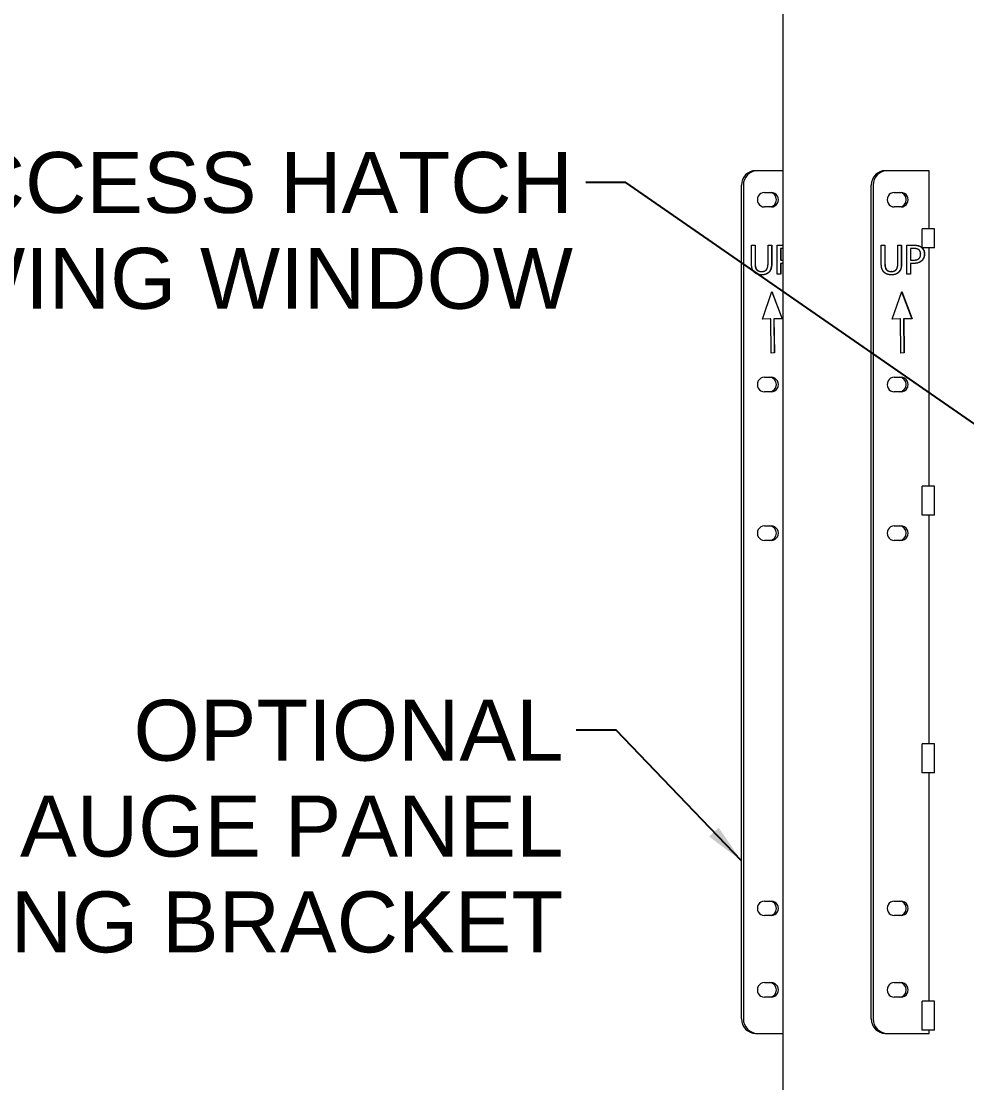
# Model space of a CAD drawing. Header units: inches. Extents: x 17 to 469, y 7 to 301.
# Drawn here: x 176.09 to 208.72, y 91.35 to 127.96 of the extents above; entities that cross this region are included whole.
import ezdxf

# ---------------------------------------------------------------- set-up
doc = ezdxf.new("R2010")
doc.units = ezdxf.units.IN
doc.header["$LTSCALE"] = 14
doc.header["$MEASUREMENT"] = 0
doc.layers.add('Symbol (ANSI)', color=7, linetype='Continuous', lineweight=25)
doc.layers.add('Visible (ANSI)', color=7, linetype='Continuous', lineweight=50)
doc.styles.add('MEMCOR Medium', font='arial.ttf')
doc.dimstyles.new('Default (ANSI)$7', dxfattribs={"dimscale": 14, "dimtxt": 0.15, "dimasz": 0.098425, "dimexe": 0.125, "dimexo": 0.0625, "dimgap": 0.031496, "dimtad": 0, "dimtih": 1, "dimtoh": 1, "dimdec": 4, "dimrnd": 1e-08, "dimzin": 3, "dimdsep": 46, "dimlunit": 5, "dimtxsty": 'MEMCOR Medium', "dimcen": 0.09, "dimdle": 0.393701, "dimclrd": 256, "dimclre": 256, "dimclrt": 256, "dimadec": 0, "dimazin": 1, "dimtfac": 0.8, "dimtofl": 0, "dimtmove": 0, "dimatfit": 3, "dimfxl": 1, "dimfrac": 1, "dimtolj": 1, "dimtzin": 4, "dimlwd": -1, "dimlwe": -1, "dimarcsym": 0})

msp = doc.modelspace()

# ---------------------------------------------------------------- linework, layer by layer
at = {"layer": 'Visible (ANSI)', "linetype": 'Continuous', "lineweight": 18}
for p, q in [((202.37779, 77.23489), (202.37779, 128.80389)), ((201.49109, 122.80389), (201.42638, 122.80389)), ((202.37779, 122.80389), (201.49109, 122.80389)), ((205.96857, 122.80389), (205.90386, 122.80389)), ((207.41746, 122.80389), (205.96857, 122.80389)), ((207.41746, 120.80092), (207.41746, 122.80389)), ((200.94342, 93.55389), (200.94342, 122.30389)), ((201.00812, 122.30389), (201.00812, 93.55389)), ((205.4209, 93.55389), (205.4209, 122.30389)), ((205.4856, 122.30389), (205.4856, 93.55389)), ((201.73257, 122.05389), (201.97405, 122.05389)), ((206.21005, 122.05389), (206.45153, 122.05389)), ((201.97405, 121.55389), (201.73257, 121.55389)), ((206.45153, 121.55389), (206.21005, 121.55389)), ((207.59862, 120.80092), (207.17597, 120.80092)), ((207.17597, 120.14436), (207.17597, 120.80092)), ((207.59862, 120.14436), (207.59862, 120.80092)), ((201.28741, 119.60973), (201.28741, 120.23372)), ((201.28741, 120.23372), (201.41578, 120.23372)), ((201.40931, 120.23372), (201.40931, 119.60973)), ((201.41578, 120.23372), (201.41578, 119.60973)), ((201.85804, 119.60649), (201.85804, 120.23372)), ((201.85804, 120.23372), (201.98642, 120.23372)), ((201.97995, 120.23372), (201.97995, 119.60973)), ((201.98642, 120.23372), (201.98642, 119.60973)), ((202.17036, 119.23372), (202.17036, 120.23372)), ((202.17036, 120.23372), (202.37779, 120.23372)), ((202.29874, 120.11865), (202.29227, 120.11865)), ((202.29227, 120.11865), (202.29227, 119.71994)), ((202.29874, 120.11865), (202.29874, 119.71994)), ((202.37779, 120.11865), (202.29874, 120.11865)), ((205.76489, 119.60973), (205.76489, 120.23372)), ((205.76489, 120.23372), (205.89326, 120.23372)), ((205.88679, 120.23372), (205.88679, 119.60973)), ((205.89326, 120.23372), (205.89326, 119.60973)), ((206.33552, 119.60649), (206.33552, 120.23372)), ((206.33552, 120.23372), (206.4639, 120.23372)), ((206.45743, 120.23372), (206.45743, 119.60973)), ((206.4639, 120.23372), (206.4639, 119.60973)), ((206.64784, 119.23372), (206.64784, 120.23372)), ((206.64784, 120.23372), (206.8905, 120.23372)), ((206.77622, 120.11865), (206.76975, 120.11865)), ((206.76975, 120.11865), (206.76975, 119.71994)), ((206.77622, 120.11865), (206.77622, 119.71994)), ((206.88267, 120.11865), (206.77622, 120.11865)), ((207.59862, 120.14436), (207.17597, 120.14436)), ((207.41746, 111.92092), (207.41746, 120.14436)), ((202.29874, 119.71994), (202.29227, 119.71994)), ((202.29874, 119.71994), (202.37779, 119.71994)), ((206.77622, 119.71994), (206.76975, 119.71994)), ((206.77622, 119.71994), (206.86389, 119.71994)), ((202.29874, 119.60649), (202.29227, 119.60649)), ((202.29227, 119.60649), (202.29227, 119.23372)), ((202.37779, 119.60649), (202.29874, 119.60649)), ((202.29874, 119.60649), (202.29874, 119.23372)), ((206.77622, 119.60649), (206.76975, 119.60649)), ((206.76975, 119.60649), (206.76975, 119.23372)), ((206.88502, 119.60649), (206.77622, 119.60649)), ((206.77622, 119.60649), (206.77622, 119.23372)), ((201.63652, 119.3261), (201.63005, 119.3261)), ((202.29874, 119.23372), (202.17036, 119.23372)), ((206.114, 119.3261), (206.10753, 119.3261)), ((206.77622, 119.23372), (206.64784, 119.23372)), ((201.66552, 117.68435), (201.99422, 118.63655)), ((201.99114, 118.62762), (202.34462, 117.69562)), ((201.99422, 118.63655), (202.35109, 117.69562)), ((206.143, 117.68435), (206.4717, 118.63655)), ((206.46862, 118.62762), (206.8221, 117.69562)), ((206.4717, 118.63655), (206.82857, 117.69562)), ((201.9516, 117.68985), (201.66552, 117.68435)), ((201.94513, 117.68985), (201.66557, 117.68447)), ((201.9516, 117.68985), (201.94513, 117.68985)), ((201.9668, 116.51394), (201.9516, 117.68985)), ((202.34462, 117.69562), (202.05456, 117.69143)), ((202.05456, 117.69143), (202.07171, 116.5176)), ((202.06103, 117.69143), (202.05456, 117.69143)), ((202.35109, 117.69562), (202.06103, 117.69143)), ((202.06103, 117.69143), (202.07818, 116.5176)), ((202.35109, 117.69562), (202.34462, 117.69562)), ((206.42908, 117.68985), (206.143, 117.68435)), ((206.42261, 117.68985), (206.14305, 117.68447)), ((206.42908, 117.68985), (206.42261, 117.68985)), ((206.44429, 116.51394), (206.42908, 117.68985)), ((206.8221, 117.69562), (206.53204, 117.69143)), ((206.53204, 117.69143), (206.54919, 116.5176)), ((206.53851, 117.69143), (206.53204, 117.69143)), ((206.82857, 117.69562), (206.53851, 117.69143)), ((206.53851, 117.69143), (206.55566, 116.5176)), ((206.82857, 117.69562), (206.8221, 117.69562)), ((202.07818, 116.5176), (201.9668, 116.51394)), ((202.07171, 116.5176), (201.9668, 116.51416)), ((202.07818, 116.5176), (202.07171, 116.5176)), ((206.54919, 116.5176), (206.44428, 116.51416)), ((206.55566, 116.5176), (206.44429, 116.51394)), ((206.55566, 116.5176), (206.54919, 116.5176)), ((201.73257, 115.67889), (201.97405, 115.67889)), ((206.21005, 115.67889), (206.45153, 115.67889)), ((201.97405, 115.17889), (201.73257, 115.17889)), ((206.45153, 115.17889), (206.21005, 115.17889)), ((207.59862, 111.92092), (207.17597, 111.92092)), ((207.17597, 110.92092), (207.17597, 111.92092)), ((207.59862, 110.92092), (207.59862, 111.92092)), ((207.59862, 110.92092), (207.17597, 110.92092)), ((207.41746, 103.04092), (207.41746, 110.92092)), ((201.73257, 110.55389), (201.97405, 110.55389)), ((206.21005, 110.55389), (206.45153, 110.55389)), ((201.97405, 110.05389), (201.73257, 110.05389)), ((206.45153, 110.05389), (206.21005, 110.05389)), ((207.59862, 103.04092), (207.17597, 103.04092)), ((207.17597, 102.04092), (207.17597, 103.04092)), ((207.59862, 102.04092), (207.59862, 103.04092)), ((207.59862, 102.04092), (207.17597, 102.04092)), ((207.41746, 94.16092), (207.41746, 102.04092)), ((201.73257, 97.61639), (201.97405, 97.61639)), ((206.21005, 97.61639), (206.45153, 97.61639)), ((201.97405, 97.11639), (201.73257, 97.11639)), ((206.45153, 97.11639), (206.21005, 97.11639)), ((201.73257, 94.80389), (201.97405, 94.80389)), ((206.21005, 94.80389), (206.45153, 94.80389)), ((201.97405, 94.30389), (201.73257, 94.30389)), ((206.45153, 94.30389), (206.21005, 94.30389)), ((207.59862, 94.16092), (207.17597, 94.16092)), ((207.17597, 93.16092), (207.17597, 94.16092)), ((207.59862, 93.16092), (207.59862, 94.16092)), ((201.42638, 93.05389), (201.49109, 93.05389)), ((201.49109, 93.05389), (202.37779, 93.05389)), ((205.90386, 93.05389), (205.96857, 93.05389)), ((205.96857, 93.05389), (207.41746, 93.05389)), ((207.59862, 93.16092), (207.17597, 93.16092)), ((207.41746, 93.05389), (207.41746, 93.16092))]:
    msp.add_line(p, q, dxfattribs=at)
for centre, major_axis, start_param, end_param in [((201.42638, 122.30389), (0, 0.5), 0, 1.57079633), ((201.49109, 122.30389), (0, 0.5), 0, 1.57079633), ((205.90386, 122.30389), (0, 0.5), 0, 1.57079633), ((205.96857, 122.30389), (0, 0.5), 0, 1.57079633), ((201.73257, 121.80389), (0, -0.25), 3.14159265, 6.28318531), ((201.90935, 121.80389), (0, -0.25), 0, 3.14159265), ((201.97405, 121.80389), (0, 0.25), 3.14159265, 6.28318531), ((206.21005, 121.80389), (0, -0.25), 3.14159265, 6.28318531), ((206.38683, 121.80389), (0, -0.25), 0, 3.14159265), ((206.45153, 121.80389), (0, 0.25), 3.14159265, 6.28318531), ((201.73257, 115.42889), (0, -0.25), 3.14159265, 6.28318531), ((201.90935, 115.42889), (0, -0.25), 0, 3.14159265), ((201.97405, 115.42889), (0, 0.25), 3.14159265, 6.28318531), ((206.21005, 115.42889), (0, -0.25), 3.14159265, 6.28318531), ((206.38683, 115.42889), (0, -0.25), 0, 3.14159265), ((206.45153, 115.42889), (0, 0.25), 3.14159265, 6.28318531), ((201.73257, 110.30389), (0, -0.25), 3.14159265, 6.28318531), ((201.90935, 110.30389), (0, -0.25), 0, 3.14159265), ((201.97405, 110.30389), (0, 0.25), 3.14159265, 6.28318531), ((206.21005, 110.30389), (0, -0.25), 3.14159265, 6.28318531), ((206.38683, 110.30389), (0, -0.25), 0, 3.14159265), ((206.45153, 110.30389), (0, 0.25), 3.14159265, 6.28318531), ((201.73257, 97.36639), (0, -0.25), 3.14159265, 6.28318531), ((201.90935, 97.36639), (0, -0.25), 0, 3.14159265), ((201.97405, 97.36639), (0, 0.25), 3.14159265, 6.28318531), ((206.21005, 97.36639), (0, -0.25), 3.14159265, 6.28318531), ((206.38683, 97.36639), (0, -0.25), 0, 3.14159265), ((206.45153, 97.36639), (0, 0.25), 3.14159265, 6.28318531), ((201.73257, 94.55389), (0, -0.25), 3.14159265, 6.28318531), ((201.90935, 94.55389), (0, -0.25), 0, 3.14159265), ((201.97405, 94.55389), (0, 0.25), 3.14159265, 6.28318531), ((206.21005, 94.55389), (0, -0.25), 3.14159265, 6.28318531), ((206.38683, 94.55389), (0, -0.25), 0, 3.14159265), ((206.45153, 94.55389), (0, 0.25), 3.14159265, 6.28318531), ((201.42638, 93.55389), (0, -0.5), 4.71238898, 6.28318531), ((201.49109, 93.55389), (0, -0.5), 4.71238898, 6.28318531), ((205.90386, 93.55389), (0, -0.5), 4.71238898, 6.28318531), ((205.96857, 93.55389), (0, -0.5), 4.71238898, 6.28318531)]:
    msp.add_ellipse(centre, major_axis=major_axis, ratio=0.96592583, start_param=start_param, end_param=end_param, dxfattribs=at)
for points in [[(207.05488, 120.08056), (207.02435, 120.10163), (206.94294, 120.11865), (206.88267, 120.11865)], [(206.8905, 120.23372), (206.9766, 120.23372), (207.09715, 120.20455), (207.14333, 120.17132)], [(207.12455, 119.92821), (207.12455, 119.98007), (207.0901, 120.05625), (207.05488, 120.08056)], [(207.14333, 120.17132), (207.19734, 120.13323), (207.2584, 120.01573), (207.2584, 119.93226)], [(206.86389, 119.71994), (206.94216, 119.71994), (207.03844, 119.74587), (207.06975, 119.77991)], [(207.17386, 119.71022), (207.12376, 119.65916), (206.98834, 119.60649), (206.88502, 119.60649)], [(207.06975, 119.77991), (207.09871, 119.80989), (207.12455, 119.8804), (207.12455, 119.92821)], [(207.2584, 119.93226), (207.2584, 119.86743), (207.21378, 119.75074), (207.17386, 119.71022)], [(201.37978, 119.30503), (201.3289, 119.3569), (201.28741, 119.50276), (201.28741, 119.60973)], [(201.41578, 119.60973), (201.41578, 119.54004), (201.433, 119.44604), (201.45727, 119.40795)], [(201.45727, 119.40795), (201.4831, 119.36743), (201.57234, 119.3261), (201.63652, 119.3261)], [(201.63652, 119.3261), (201.69679, 119.3261), (201.79073, 119.36743), (201.81656, 119.40795)], [(201.81656, 119.40795), (201.84082, 119.44604), (201.85804, 119.53923), (201.85804, 119.60649)], [(201.98642, 119.60973), (201.98642, 119.50519), (201.94571, 119.35608), (201.89405, 119.30503)], [(205.85726, 119.30503), (205.80638, 119.3569), (205.76489, 119.50276), (205.76489, 119.60973)], [(205.89326, 119.60973), (205.89326, 119.54004), (205.91048, 119.44604), (205.93475, 119.40795)], [(205.93475, 119.40795), (205.96058, 119.36743), (206.04982, 119.3261), (206.114, 119.3261)], [(206.114, 119.3261), (206.17427, 119.3261), (206.26821, 119.36743), (206.29404, 119.40795)], [(206.29404, 119.40795), (206.3183, 119.44604), (206.33552, 119.53923), (206.33552, 119.60649)], [(206.4639, 119.60973), (206.4639, 119.50519), (206.42319, 119.35608), (206.37153, 119.30503)], [(201.63652, 119.21265), (201.5512, 119.21265), (201.42439, 119.25884), (201.37978, 119.30503)], [(201.89405, 119.30503), (201.84787, 119.25803), (201.72576, 119.21265), (201.63652, 119.21265)], [(206.114, 119.21265), (206.02868, 119.21265), (205.90187, 119.25884), (205.85726, 119.30503)], [(206.37153, 119.30503), (206.32535, 119.25803), (206.20324, 119.21265), (206.114, 119.21265)]]:
    msp.add_open_spline(points, degree=2, dxfattribs=at)
for points, knots in [([(206.88403, 120.23372), (206.92303, 120.23372), (206.98247, 120.23149), (207.07172, 120.20855), (207.10601, 120.19351), (207.13686, 120.17132)], [-0.725506634, -0.725506634, -0.725506634, -0.725506634, -0.296366495, -0.296366495, 0, 0, 0, 0]), ([(207.13686, 120.17132), (207.15803, 120.15639), (207.17689, 120.1388), (207.20605, 120.10197), (207.22106, 120.07941), (207.24663, 120.01299), (207.25193, 119.97239), (207.25193, 119.93226)], [-0.844477071, -0.844477071, -0.844477071, -0.844477071, -0.544529725, -0.544529725, -0.305823756, -0.305823756, 0, 0, 0, 0]), ([(207.16739, 119.71022), (207.15075, 119.69327), (207.1326, 119.67829), (207.0929, 119.65221), (207.07174, 119.64145), (207.02532, 119.62339), (206.97414, 119.60649), (206.87855, 119.60649)], [-2.12199044, -2.12199044, -2.12199044, -2.12199044, -1.44284282, -1.44284282, -0.75409962, -0.75409962, 0, 0, 0, 0]), ([(207.25193, 119.93226), (207.25193, 119.90858), (207.24969, 119.88511), (207.23899, 119.83246), (207.23037, 119.81004), (207.21031, 119.76368), (207.19166, 119.73485), (207.16739, 119.71022)], [-0.48070155, -0.48070155, -0.48070155, -0.48070155, -0.387114958, -0.387114958, -0.268097881, -0.268097881, 0, 0, 0, 0]), ([(201.40931, 119.60973), (201.40931, 119.54407), (201.41494, 119.50812), (201.42434, 119.4603), (201.43488, 119.43294), (201.4508, 119.40795)], [-0.371862003, -0.371862003, -0.371862003, -0.371862003, -0.228145318, -0.228145318, 0, 0, 0, 0]), ([(201.4508, 119.40795), (201.45983, 119.39378), (201.47067, 119.3813), (201.49919, 119.35738), (201.51489, 119.34937), (201.55886, 119.33068), (201.59517, 119.3261), (201.63005, 119.3261)], [-0.454531198, -0.454531198, -0.454531198, -0.454531198, -0.37440362, -0.37440362, -0.275150152, -0.275150152, 0, 0, 0, 0]), ([(201.97995, 119.60973), (201.97995, 119.56978), (201.97772, 119.52865), (201.96376, 119.4362), (201.95197, 119.40548), (201.93241, 119.3591), (201.91285, 119.33), (201.88758, 119.30503)], [-0.467674705, -0.467674705, -0.467674705, -0.467674705, -0.385613275, -0.385613275, -0.275578199, -0.275578199, 0, 0, 0, 0]), ([(205.88679, 119.60973), (205.88679, 119.54407), (205.89242, 119.50812), (205.90182, 119.4603), (205.91236, 119.43294), (205.92828, 119.40795)], [-0.371862003, -0.371862003, -0.371862003, -0.371862003, -0.228145318, -0.228145318, 0, 0, 0, 0]), ([(205.92828, 119.40795), (205.93731, 119.39378), (205.94815, 119.3813), (205.97667, 119.35738), (205.99237, 119.34937), (206.03634, 119.33068), (206.07265, 119.3261), (206.10753, 119.3261)], [-0.454531198, -0.454531198, -0.454531198, -0.454531198, -0.37440362, -0.37440362, -0.275150152, -0.275150152, 0, 0, 0, 0]), ([(206.45743, 119.60973), (206.45743, 119.56978), (206.4552, 119.52865), (206.44124, 119.4362), (206.42945, 119.40548), (206.40989, 119.3591), (206.39033, 119.33), (206.36506, 119.30503)], [-0.467674705, -0.467674705, -0.467674705, -0.467674705, -0.385613275, -0.385613275, -0.275578199, -0.275578199, 0, 0, 0, 0]), ([(201.88758, 119.30503), (201.87236, 119.28954), (201.85575, 119.27585), (201.81959, 119.25235), (201.80044, 119.24281), (201.75558, 119.22614), (201.71041, 119.21302), (201.63337, 119.21266)], [-1.62181416, -1.62181416, -1.62181416, -1.62181416, -1.12295259, -1.12295259, -0.62367983, -0.62367983, -0.00878479, -0.00878479, -0.00878479, -0.00878479]), ([(206.36506, 119.30503), (206.34984, 119.28954), (206.33323, 119.27585), (206.29707, 119.25235), (206.27792, 119.24281), (206.23306, 119.22614), (206.18789, 119.21302), (206.11085, 119.21266)], [-1.62181416, -1.62181416, -1.62181416, -1.62181416, -1.12295259, -1.12295259, -0.62367983, -0.62367983, -0.00878479, -0.00878479, -0.00878479, -0.00878479])]:
    msp.add_open_spline(points, degree=3, knots=knots, dxfattribs=at)

# ---------------------------------------------------------------- texts
at = {"layer": 'Symbol (ANSI)', "char_height": 2.1000001, "attachment_point": 3, "line_spacing_factor": 0.944221, "style": 'MEMCOR Medium'}
for s, insert, width in [('\\fArial|b0|i0;12in [304.8mm] ACCESS HATCH\\P\\fArial|b0|i0;W/ 6in [152.4mm] VIEWING WINDOW', (195.12764, 123.44719), 50.2015264), ('\\fArial|b0|i0;OPTIONAL\\P\\fArial|b0|i0;PROGRAMMER/GAUGE PANEL\\P\\fArial|b0|i0;MOUNTING BRACKET', (194.79819, 104.55835), 43.5349866)]:
    msp.add_mtext(s, dxfattribs=dict(at, insert=insert, width=width))

# ---------------------------------------------------------------- leaders
at = {"layer": 'Symbol (ANSI)', "annotation_type": 0, "has_hookline": 1, "hookline_direction": 1}
for points, text_width in [([(216.76146, 108.67987), (196.94653, 122.39719), (195.56858, 122.39719)], 50.13499), ([(200.94342, 99.00186), (196.61709, 103.50835), (195.23914, 103.50835)], 43.19325)]:
    msp.add_leader(points, dimstyle='Default (ANSI)$7', override={"dimtad": 0}, dxfattribs=dict(at, text_width=text_width))

doc.saveas('drawing.dxf')
